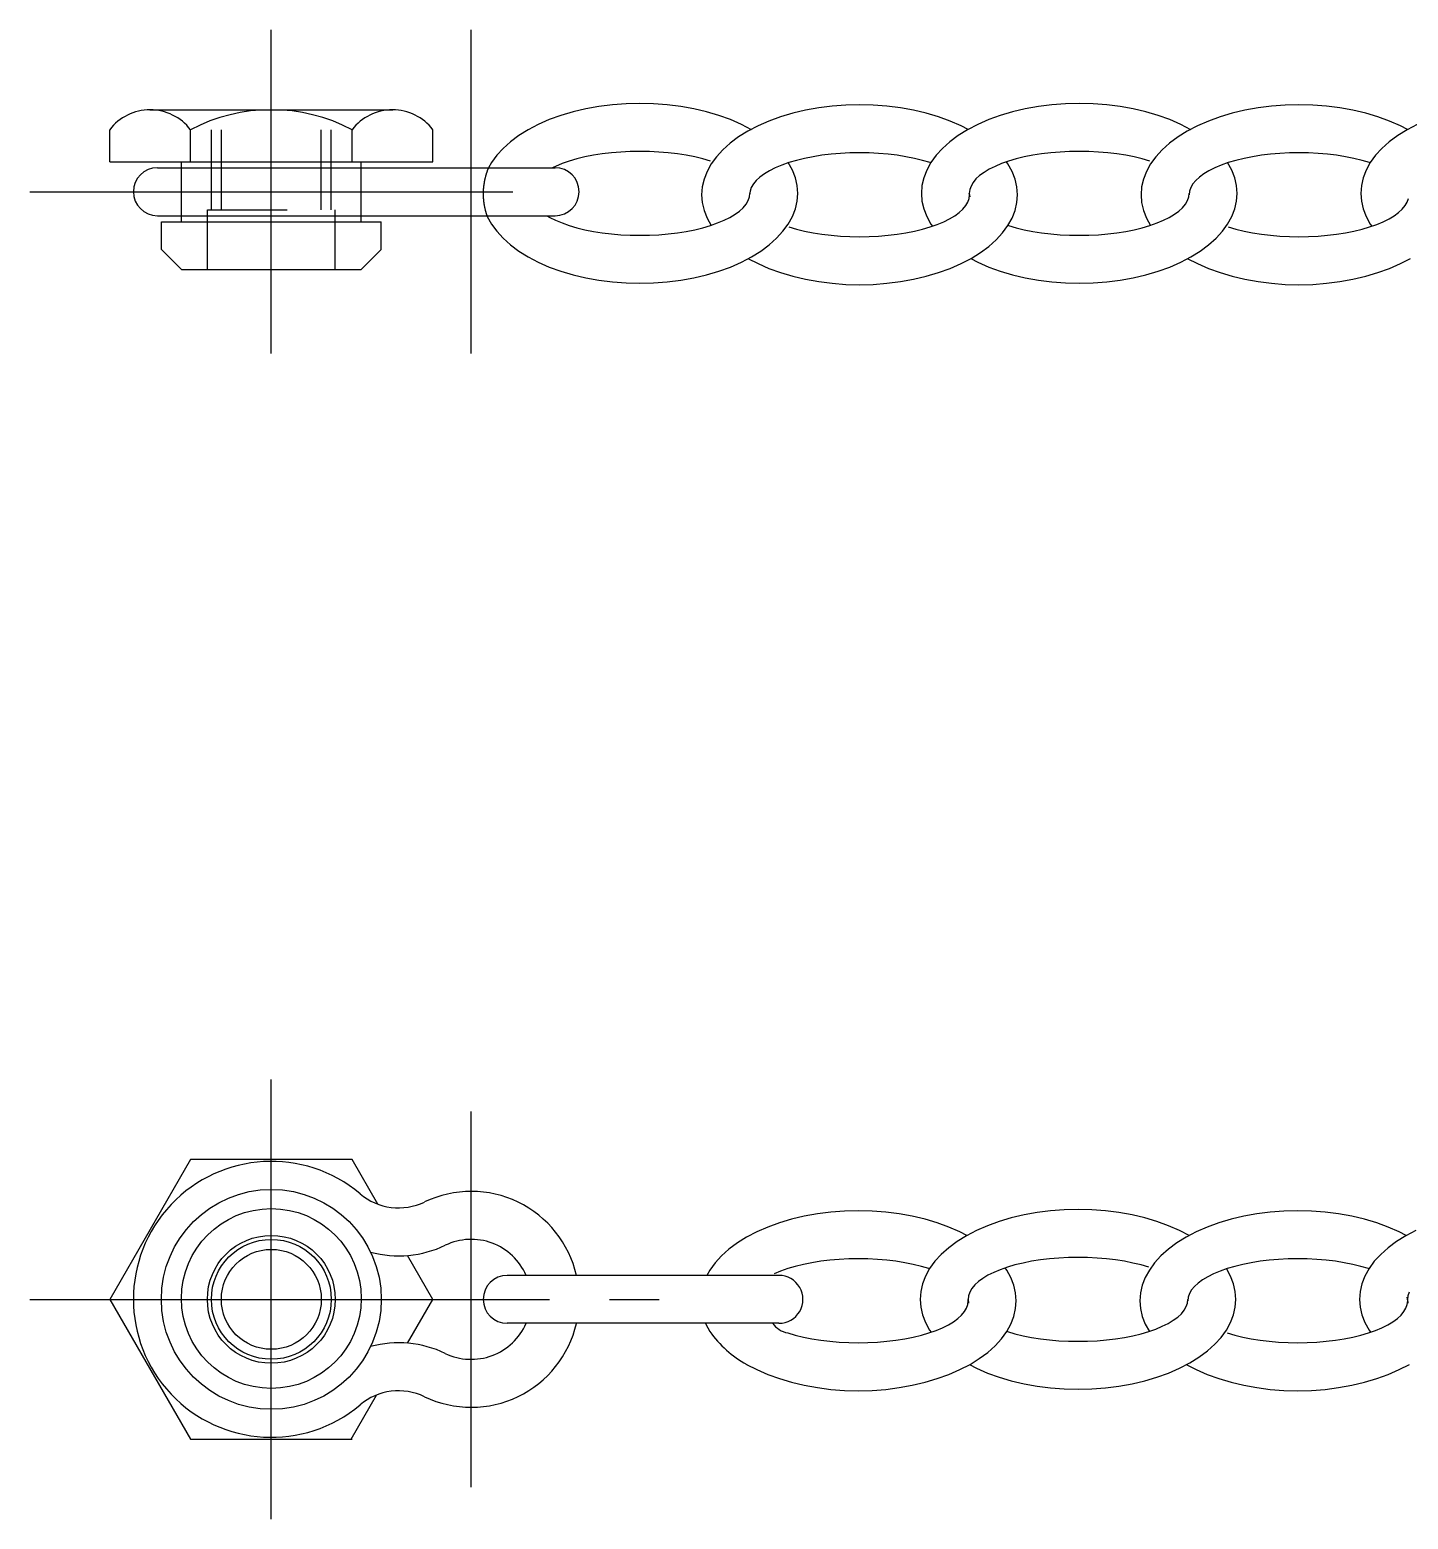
# Model space of a CAD drawing. Extents: x 88 to 321, y 172 to 272.
# Drawn here: x 143.63 to 178.11, y 228.67 to 265.93 of the extents above; entities that cross this region are included whole.
import ezdxf

# ---------------------------------------------------------------- set-up
doc = ezdxf.new("R2010")
doc.units = 0
doc.linetypes.add('CENTER', pattern=[17.5, 13, -1.5, 1.5, -1.5])
doc.linetypes.add('DASHED', pattern=[3.5, 2, -1.5])
doc.layers.get('0').update_dxf_attribs({"linetype": 'CONTINUOUS'})
doc.layers.add('CENTER', color=1, linetype='CENTER')

msp = doc.modelspace()

# ---------------------------------------------------------------- linework, layer by layer
at = {"color": 7, "linetype": 'CONTINUOUS'}
for p, q in [((146.633, 263.928), (152.716, 263.928)), ((146.633, 263.928), (152.716, 263.928)), ((157.224, 263.877), (156.918, 263.786)), ((157.542, 263.952), (157.224, 263.877)), ((157.871, 264.011), (157.542, 263.952)), ((158.207, 264.053), (157.871, 264.011)), ((158.549, 264.079), (158.207, 264.053)), ((158.893, 264.087), (158.549, 264.079)), ((159.237, 264.079), (158.893, 264.087)), ((159.579, 264.053), (159.237, 264.079)), ((159.916, 264.011), (159.579, 264.053)), ((160.244, 263.952), (159.916, 264.011)), ((160.563, 263.877), (160.244, 263.952)), ((160.868, 263.786), (160.563, 263.877)), ((162.72, 263.841), (162.414, 263.75)), ((163.038, 263.916), (162.72, 263.841)), ((163.367, 263.975), (163.038, 263.916)), ((163.703, 264.017), (163.367, 263.975)), ((164.045, 264.043), (163.703, 264.017)), ((164.389, 264.052), (164.045, 264.043)), ((164.733, 264.043), (164.389, 264.052)), ((165.075, 264.017), (164.733, 264.043)), ((165.411, 263.975), (165.075, 264.017)), ((165.74, 263.916), (165.411, 263.975)), ((166.058, 263.841), (165.74, 263.916)), ((166.364, 263.75), (166.058, 263.841)), ((168.216, 263.877), (167.91, 263.786)), ((168.534, 263.952), (168.216, 263.877)), ((168.863, 264.011), (168.534, 263.952)), ((169.199, 264.053), (168.863, 264.011)), ((169.541, 264.079), (169.199, 264.053)), ((169.885, 264.087), (169.541, 264.079)), ((170.229, 264.079), (169.885, 264.087)), ((170.571, 264.053), (170.229, 264.079)), ((170.907, 264.011), (170.571, 264.053)), ((171.236, 263.952), (170.907, 264.011)), ((171.554, 263.877), (171.236, 263.952)), ((171.86, 263.786), (171.554, 263.877)), ((173.712, 263.841), (173.406, 263.75)), ((174.03, 263.916), (173.712, 263.841)), ((174.359, 263.975), (174.03, 263.916)), ((174.695, 264.017), (174.359, 263.975)), ((175.037, 264.043), (174.695, 264.017)), ((175.381, 264.052), (175.037, 264.043)), ((175.725, 264.043), (175.381, 264.052)), ((176.067, 264.017), (175.725, 264.043)), ((176.403, 263.975), (176.067, 264.017)), ((176.732, 263.916), (176.403, 263.975)), ((177.05, 263.841), (176.732, 263.916)), ((177.356, 263.75), (177.05, 263.841)), ((145.633, 262.628), (145.633, 263.428)), ((147.654, 262.628), (147.654, 263.428)), ((151.695, 262.628), (151.695, 263.428)), ((153.716, 262.628), (153.716, 263.428)), ((156.1, 263.428), (155.867, 263.284)), ((156.354, 263.561), (156.1, 263.428)), ((156.628, 263.68), (156.354, 263.561)), ((156.918, 263.786), (156.628, 263.68)), ((161.159, 263.68), (160.868, 263.786)), ((161.432, 263.561), (161.159, 263.68)), ((161.686, 263.428), (161.432, 263.561)), ((161.85, 263.525), (161.596, 263.393)), ((162.123, 263.645), (161.85, 263.525)), ((162.414, 263.75), (162.123, 263.645)), ((166.655, 263.645), (166.364, 263.75)), ((166.928, 263.525), (166.655, 263.645)), ((167.092, 263.428), (166.859, 263.284)), ((167.103, 263.434), (166.928, 263.525)), ((167.346, 263.561), (167.092, 263.428)), ((167.619, 263.68), (167.346, 263.561)), ((167.91, 263.786), (167.619, 263.68)), ((172.151, 263.68), (171.86, 263.786)), ((172.424, 263.561), (172.151, 263.68)), ((172.678, 263.428), (172.424, 263.561)), ((172.842, 263.525), (172.588, 263.393)), ((173.115, 263.645), (172.842, 263.525)), ((173.406, 263.75), (173.115, 263.645)), ((177.647, 263.645), (177.356, 263.75)), ((177.92, 263.525), (177.647, 263.645)), ((178.084, 263.428), (177.851, 263.284)), ((178.095, 263.434), (177.92, 263.525)), ((178.338, 263.561), (178.084, 263.428)), ((155.658, 263.128), (155.472, 262.962)), ((155.867, 263.284), (155.658, 263.128)), ((161.153, 263.092), (160.968, 262.927)), ((161.363, 263.248), (161.153, 263.092)), ((161.596, 263.393), (161.363, 263.248)), ((166.649, 263.128), (166.464, 262.962)), ((166.859, 263.284), (166.649, 263.128)), ((172.145, 263.092), (171.96, 262.927)), ((172.355, 263.248), (172.145, 263.092)), ((172.588, 263.393), (172.355, 263.248)), ((177.641, 263.128), (177.456, 262.962)), ((177.851, 263.284), (177.641, 263.128)), ((155.313, 262.788), (155.181, 262.607)), ((155.472, 262.962), (155.313, 262.788)), ((157.316, 262.698), (157.126, 262.642)), ((157.518, 262.747), (157.316, 262.698)), ((157.731, 262.789), (157.518, 262.747)), ((157.953, 262.824), (157.731, 262.789)), ((158.181, 262.852), (157.953, 262.824)), ((158.416, 262.871), (158.181, 262.852)), ((158.654, 262.883), (158.416, 262.871)), ((158.893, 262.887), (158.654, 262.883)), ((159.133, 262.883), (158.893, 262.887)), ((159.371, 262.871), (159.133, 262.883)), ((159.605, 262.852), (159.371, 262.871)), ((159.834, 262.824), (159.605, 262.852)), ((160.055, 262.789), (159.834, 262.824)), ((160.268, 262.747), (160.055, 262.789)), ((160.471, 262.698), (160.268, 262.747)), ((160.661, 262.642), (160.471, 262.698)), ((160.809, 262.752), (160.677, 262.571)), ((160.968, 262.927), (160.809, 262.752)), ((163.014, 262.711), (162.812, 262.662)), ((163.227, 262.753), (163.014, 262.711)), ((163.449, 262.788), (163.227, 262.753)), ((163.677, 262.816), (163.449, 262.788)), ((163.912, 262.836), (163.677, 262.816)), ((164.149, 262.848), (163.912, 262.836)), ((164.389, 262.852), (164.149, 262.848)), ((164.629, 262.848), (164.389, 262.852)), ((164.867, 262.836), (164.629, 262.848)), ((165.101, 262.816), (164.867, 262.836)), ((165.33, 262.788), (165.101, 262.816)), ((165.551, 262.753), (165.33, 262.788)), ((165.764, 262.711), (165.551, 262.753)), ((165.966, 262.662), (165.764, 262.711)), ((166.305, 262.788), (166.173, 262.607)), ((166.464, 262.962), (166.305, 262.788)), ((168.308, 262.698), (168.117, 262.642)), ((168.51, 262.747), (168.308, 262.698)), ((168.723, 262.789), (168.51, 262.747)), ((168.944, 262.824), (168.723, 262.789)), ((169.173, 262.852), (168.944, 262.824)), ((169.407, 262.871), (169.173, 262.852)), ((169.645, 262.883), (169.407, 262.871)), ((169.885, 262.887), (169.645, 262.883)), ((170.125, 262.883), (169.885, 262.887)), ((170.363, 262.871), (170.125, 262.883)), ((170.597, 262.852), (170.363, 262.871)), ((170.826, 262.824), (170.597, 262.852)), ((171.047, 262.789), (170.826, 262.824)), ((171.26, 262.747), (171.047, 262.789)), ((171.462, 262.698), (171.26, 262.747)), ((171.653, 262.642), (171.462, 262.698)), ((171.801, 262.752), (171.669, 262.571)), ((171.96, 262.927), (171.801, 262.752)), ((174.006, 262.711), (173.804, 262.662)), ((174.219, 262.753), (174.006, 262.711)), ((174.44, 262.788), (174.219, 262.753)), ((174.669, 262.816), (174.44, 262.788)), ((174.903, 262.836), (174.669, 262.816)), ((175.141, 262.848), (174.903, 262.836)), ((175.381, 262.852), (175.141, 262.848)), ((175.621, 262.848), (175.381, 262.852)), ((175.858, 262.836), (175.621, 262.848)), ((176.093, 262.816), (175.858, 262.836)), ((176.321, 262.788), (176.093, 262.816)), ((176.543, 262.753), (176.321, 262.788)), ((176.756, 262.711), (176.543, 262.753)), ((176.958, 262.662), (176.756, 262.711)), ((177.297, 262.788), (177.165, 262.607)), ((177.456, 262.962), (177.297, 262.788)), ((145.633, 262.628), (153.716, 262.628)), ((146.825, 262.478), (156.775, 262.478)), ((155.181, 262.607), (155.107, 262.478)), ((156.949, 262.58), (156.705, 262.478)), ((157.126, 262.642), (156.949, 262.58)), ((160.574, 262.384), (160.499, 262.192)), ((160.677, 262.571), (160.574, 262.384)), ((162.008, 262.327), (161.897, 262.245)), ((162.136, 262.404), (162.008, 262.327)), ((162.282, 262.476), (162.136, 262.404)), ((162.445, 262.544), (162.282, 262.476)), ((162.621, 262.606), (162.445, 262.544)), ((162.709, 262.42), (162.605, 262.607)), ((162.812, 262.662), (162.621, 262.606)), ((162.783, 262.228), (162.709, 262.42)), ((166.157, 262.606), (165.966, 262.662)), ((166.07, 262.42), (165.995, 262.228)), ((166.173, 262.607), (166.07, 262.42)), ((167.503, 262.362), (167.393, 262.281)), ((167.632, 262.44), (167.503, 262.362)), ((167.778, 262.512), (167.632, 262.44)), ((167.94, 262.58), (167.778, 262.512)), ((168.117, 262.642), (167.94, 262.58)), ((168.101, 262.571), (168.063, 262.623)), ((168.205, 262.384), (168.101, 262.571)), ((168.279, 262.192), (168.205, 262.384)), ((171.566, 262.384), (171.491, 262.192)), ((171.669, 262.571), (171.566, 262.384)), ((172.999, 262.327), (172.889, 262.245)), ((173.128, 262.404), (172.999, 262.327)), ((173.274, 262.476), (173.128, 262.404)), ((173.436, 262.544), (173.274, 262.476)), ((173.613, 262.606), (173.436, 262.544)), ((173.7, 262.42), (173.597, 262.607)), ((173.804, 262.662), (173.613, 262.606)), ((173.775, 262.228), (173.7, 262.42)), ((177.149, 262.606), (176.958, 262.662)), ((177.061, 262.42), (176.987, 262.228)), ((177.165, 262.607), (177.061, 262.42)), ((177.162, 262.601), (177.149, 262.606)), ((160.454, 261.998), (160.439, 261.802)), ((160.499, 262.192), (160.454, 261.998)), ((161.681, 261.984), (161.65, 261.893)), ((161.733, 262.073), (161.681, 261.984)), ((161.805, 262.161), (161.733, 262.073)), ((161.897, 262.245), (161.805, 262.161)), ((162.828, 262.034), (162.783, 262.228)), ((162.843, 261.837), (162.828, 262.034)), ((165.95, 262.034), (165.935, 261.837)), ((165.995, 262.228), (165.95, 262.034)), ((167.145, 261.929), (167.135, 261.837)), ((167.177, 262.02), (167.145, 261.929)), ((167.229, 262.109), (167.177, 262.02)), ((167.301, 262.197), (167.229, 262.109)), ((167.393, 262.281), (167.301, 262.197)), ((168.324, 261.998), (168.279, 262.192)), ((168.339, 261.802), (168.324, 261.998)), ((171.446, 261.998), (171.431, 261.802)), ((171.491, 262.192), (171.446, 261.998)), ((172.673, 261.984), (172.641, 261.893)), ((172.725, 262.073), (172.673, 261.984)), ((172.797, 262.161), (172.725, 262.073)), ((172.889, 262.245), (172.797, 262.161)), ((173.82, 262.034), (173.775, 262.228)), ((173.835, 261.837), (173.82, 262.034)), ((176.942, 262.034), (176.927, 261.837)), ((176.987, 262.228), (176.942, 262.034)), ((160.439, 261.802), (160.454, 261.605)), ((160.454, 261.605), (160.499, 261.411)), ((161.477, 261.478), (161.55, 261.566)), ((161.55, 261.566), (161.601, 261.655)), ((161.601, 261.655), (161.633, 261.746)), ((161.633, 261.746), (161.643, 261.837)), ((161.65, 261.893), (161.639, 261.802)), ((162.783, 261.447), (162.828, 261.641)), ((162.828, 261.641), (162.843, 261.837)), ((165.935, 261.837), (165.95, 261.641)), ((165.95, 261.641), (165.995, 261.447)), ((167.045, 261.53), (167.097, 261.619)), ((167.097, 261.619), (167.129, 261.71)), ((167.129, 261.71), (167.139, 261.802)), ((167.135, 261.837), (167.145, 261.746)), ((167.139, 261.802), (167.135, 261.837)), ((168.279, 261.411), (168.324, 261.605)), ((168.324, 261.605), (168.339, 261.802)), ((171.431, 261.802), (171.446, 261.605)), ((171.446, 261.605), (171.491, 261.411)), ((172.469, 261.478), (172.541, 261.566)), ((172.541, 261.566), (172.593, 261.655)), ((172.593, 261.655), (172.625, 261.746)), ((172.625, 261.746), (172.635, 261.837)), ((172.641, 261.893), (172.631, 261.802)), ((173.775, 261.447), (173.82, 261.641)), ((173.82, 261.641), (173.835, 261.837)), ((176.927, 261.837), (176.942, 261.641)), ((176.942, 261.641), (176.987, 261.447)), ((178.037, 261.53), (178.089, 261.619)), ((178.089, 261.619), (178.12, 261.71)), ((146.825, 261.278), (156.775, 261.278)), ((155.067, 261.278), (155.078, 261.255)), ((155.078, 261.255), (155.181, 261.068)), ((156.569, 261.278), (156.641, 261.235)), ((156.641, 261.235), (156.787, 261.162)), ((160.499, 261.411), (160.574, 261.219)), ((160.574, 261.219), (160.677, 261.032)), ((161, 261.162), (161.146, 261.235)), ((161.146, 261.235), (161.275, 261.312)), ((161.275, 261.312), (161.386, 261.394)), ((161.386, 261.394), (161.477, 261.478)), ((162.605, 261.068), (162.709, 261.255)), ((162.709, 261.255), (162.783, 261.447)), ((165.995, 261.447), (166.07, 261.255)), ((166.07, 261.255), (166.173, 261.068)), ((166.496, 261.127), (166.642, 261.199)), ((166.642, 261.199), (166.771, 261.277)), ((166.771, 261.277), (166.881, 261.358)), ((166.881, 261.358), (166.973, 261.442)), ((166.973, 261.442), (167.045, 261.53)), ((168.101, 261.032), (168.205, 261.219)), ((168.205, 261.219), (168.279, 261.411)), ((171.491, 261.411), (171.566, 261.219)), ((171.566, 261.219), (171.669, 261.032)), ((171.992, 261.162), (172.138, 261.235)), ((172.138, 261.235), (172.267, 261.312)), ((172.267, 261.312), (172.377, 261.394)), ((172.377, 261.394), (172.469, 261.478)), ((173.597, 261.068), (173.7, 261.255)), ((173.7, 261.255), (173.775, 261.447)), ((176.987, 261.447), (177.061, 261.255)), ((177.061, 261.255), (177.165, 261.068)), ((177.488, 261.127), (177.634, 261.199)), ((177.634, 261.199), (177.762, 261.277)), ((177.762, 261.277), (177.873, 261.358)), ((177.873, 261.358), (177.965, 261.442)), ((177.965, 261.442), (178.037, 261.53)), ((146.925, 261.128), (152.425, 261.128)), ((146.925, 260.428), (146.925, 261.128)), ((152.425, 260.428), (152.425, 261.128)), ((155.181, 261.068), (155.313, 260.887)), ((155.313, 260.887), (155.472, 260.712)), ((156.787, 261.162), (156.949, 261.095)), ((156.949, 261.095), (157.126, 261.033)), ((157.126, 261.033), (157.316, 260.977)), ((157.316, 260.977), (157.518, 260.928)), ((157.518, 260.928), (157.731, 260.886)), ((157.731, 260.886), (157.953, 260.851)), ((157.953, 260.851), (158.181, 260.823)), ((158.181, 260.823), (158.416, 260.803)), ((159.371, 260.803), (159.605, 260.823)), ((159.605, 260.823), (159.834, 260.851)), ((159.834, 260.851), (160.055, 260.886)), ((160.055, 260.886), (160.268, 260.928)), ((160.268, 260.928), (160.471, 260.977)), ((160.471, 260.977), (160.661, 261.033)), ((160.661, 261.033), (160.838, 261.095)), ((160.838, 261.095), (161, 261.162)), ((162.314, 260.712), (162.473, 260.887)), ((162.473, 260.887), (162.605, 261.068)), ((162.621, 260.997), (162.812, 260.941)), ((162.812, 260.941), (163.014, 260.892)), ((163.014, 260.892), (163.227, 260.85)), ((163.227, 260.85), (163.449, 260.815)), ((163.449, 260.815), (163.677, 260.787)), ((165.101, 260.787), (165.33, 260.815)), ((165.33, 260.815), (165.551, 260.85)), ((165.551, 260.85), (165.764, 260.892)), ((165.764, 260.892), (165.966, 260.941)), ((165.966, 260.941), (166.157, 260.997)), ((166.157, 260.997), (166.334, 261.059)), ((166.173, 261.068), (166.211, 261.016)), ((166.334, 261.059), (166.496, 261.127)), ((167.81, 260.677), (167.969, 260.851)), ((167.969, 260.851), (168.101, 261.032)), ((168.117, 261.033), (168.308, 260.977)), ((168.308, 260.977), (168.51, 260.928)), ((168.51, 260.928), (168.723, 260.886)), ((168.723, 260.886), (168.944, 260.851)), ((168.944, 260.851), (169.173, 260.823)), ((169.173, 260.823), (169.407, 260.803)), ((170.363, 260.803), (170.597, 260.823)), ((170.597, 260.823), (170.826, 260.851)), ((170.826, 260.851), (171.047, 260.886)), ((171.047, 260.886), (171.26, 260.928)), ((171.26, 260.928), (171.462, 260.977)), ((171.462, 260.977), (171.653, 261.033)), ((171.653, 261.033), (171.83, 261.095)), ((171.83, 261.095), (171.992, 261.162)), ((173.306, 260.712), (173.465, 260.887)), ((173.465, 260.887), (173.597, 261.068)), ((173.613, 260.997), (173.804, 260.941)), ((173.804, 260.941), (174.006, 260.892)), ((174.006, 260.892), (174.219, 260.85)), ((174.219, 260.85), (174.44, 260.815)), ((174.44, 260.815), (174.669, 260.787)), ((176.093, 260.787), (176.321, 260.815)), ((176.321, 260.815), (176.543, 260.85)), ((176.543, 260.85), (176.756, 260.892)), ((176.756, 260.892), (176.958, 260.941)), ((176.958, 260.941), (177.149, 260.997)), ((177.149, 260.997), (177.325, 261.059)), ((177.165, 261.068), (177.203, 261.016)), ((177.325, 261.059), (177.488, 261.127)), ((155.472, 260.712), (155.658, 260.547)), ((155.658, 260.547), (155.867, 260.391)), ((158.416, 260.803), (158.654, 260.791)), ((158.654, 260.791), (158.893, 260.787)), ((158.893, 260.787), (159.133, 260.791)), ((159.133, 260.791), (159.371, 260.803)), ((161.919, 260.391), (162.129, 260.547)), ((162.129, 260.547), (162.314, 260.712)), ((163.677, 260.787), (163.912, 260.768)), ((163.912, 260.768), (164.149, 260.756)), ((164.149, 260.756), (164.389, 260.752)), ((164.389, 260.752), (164.629, 260.756)), ((164.629, 260.756), (164.867, 260.768)), ((164.867, 260.768), (165.101, 260.787)), ((167.415, 260.355), (167.625, 260.511)), ((167.625, 260.511), (167.81, 260.677)), ((169.407, 260.803), (169.645, 260.791)), ((169.645, 260.791), (169.885, 260.787)), ((169.885, 260.787), (170.125, 260.791)), ((170.125, 260.791), (170.363, 260.803)), ((172.911, 260.391), (173.121, 260.547)), ((173.121, 260.547), (173.306, 260.712)), ((174.669, 260.787), (174.903, 260.768)), ((174.903, 260.768), (175.141, 260.756)), ((175.141, 260.756), (175.381, 260.752)), ((175.381, 260.752), (175.621, 260.756)), ((175.621, 260.756), (175.858, 260.768)), ((175.858, 260.768), (176.093, 260.787)), ((146.925, 260.428), (147.425, 259.928)), ((151.925, 259.928), (152.425, 260.428)), ((155.867, 260.391), (156.1, 260.246)), ((156.1, 260.246), (156.354, 260.114)), ((156.354, 260.114), (156.628, 259.994)), ((161.159, 259.994), (161.432, 260.114)), ((161.432, 260.114), (161.686, 260.246)), ((161.596, 260.211), (161.85, 260.078)), ((161.686, 260.246), (161.919, 260.391)), ((161.85, 260.078), (162.123, 259.958)), ((166.655, 259.958), (166.928, 260.078)), ((166.928, 260.078), (167.182, 260.211)), ((167.172, 260.204), (167.346, 260.114)), ((167.182, 260.211), (167.415, 260.355)), ((167.346, 260.114), (167.619, 259.994)), ((172.151, 259.994), (172.424, 260.114)), ((172.424, 260.114), (172.678, 260.246)), ((172.588, 260.211), (172.842, 260.078)), ((172.678, 260.246), (172.911, 260.391)), ((172.842, 260.078), (173.115, 259.958)), ((177.647, 259.958), (177.92, 260.078)), ((177.92, 260.078), (178.174, 260.211)), ((147.425, 259.928), (151.925, 259.928)), ((156.628, 259.994), (156.918, 259.889)), ((156.918, 259.889), (157.224, 259.798)), ((157.224, 259.798), (157.542, 259.723)), ((157.542, 259.723), (157.871, 259.664)), ((159.916, 259.664), (160.244, 259.723)), ((160.244, 259.723), (160.563, 259.798)), ((160.563, 259.798), (160.868, 259.889)), ((160.868, 259.889), (161.159, 259.994)), ((162.123, 259.958), (162.414, 259.853)), ((162.414, 259.853), (162.72, 259.762)), ((162.72, 259.762), (163.038, 259.687)), ((165.74, 259.687), (166.058, 259.762)), ((166.058, 259.762), (166.364, 259.853)), ((166.364, 259.853), (166.655, 259.958)), ((167.619, 259.994), (167.91, 259.889)), ((167.91, 259.889), (168.216, 259.798)), ((168.216, 259.798), (168.534, 259.723)), ((168.534, 259.723), (168.863, 259.664)), ((170.907, 259.664), (171.236, 259.723)), ((171.236, 259.723), (171.554, 259.798)), ((171.554, 259.798), (171.86, 259.889)), ((171.86, 259.889), (172.151, 259.994)), ((173.115, 259.958), (173.406, 259.853)), ((173.406, 259.853), (173.712, 259.762)), ((173.712, 259.762), (174.03, 259.687)), ((176.732, 259.687), (177.05, 259.762)), ((177.05, 259.762), (177.356, 259.853)), ((177.356, 259.853), (177.647, 259.958)), ((157.871, 259.664), (158.207, 259.622)), ((158.207, 259.622), (158.549, 259.596)), ((158.549, 259.596), (158.893, 259.587)), ((158.893, 259.587), (159.237, 259.596)), ((159.237, 259.596), (159.579, 259.622)), ((159.579, 259.622), (159.916, 259.664)), ((163.038, 259.687), (163.367, 259.628)), ((163.367, 259.628), (163.703, 259.586)), ((163.703, 259.586), (164.045, 259.56)), ((164.045, 259.56), (164.389, 259.552)), ((164.389, 259.552), (164.733, 259.56)), ((164.733, 259.56), (165.075, 259.586)), ((165.075, 259.586), (165.411, 259.628)), ((165.411, 259.628), (165.74, 259.687)), ((168.863, 259.664), (169.199, 259.622)), ((169.199, 259.622), (169.541, 259.596)), ((169.541, 259.596), (169.885, 259.587)), ((169.885, 259.587), (170.229, 259.596)), ((170.229, 259.596), (170.571, 259.622)), ((170.571, 259.622), (170.907, 259.664)), ((174.03, 259.687), (174.359, 259.628)), ((174.359, 259.628), (174.695, 259.586)), ((174.695, 259.586), (175.037, 259.56)), ((175.037, 259.56), (175.381, 259.552)), ((175.381, 259.552), (175.725, 259.56)), ((175.725, 259.56), (176.067, 259.586)), ((176.067, 259.586), (176.403, 259.628)), ((176.403, 259.628), (176.732, 259.687)), ((147.654, 237.67), (145.633, 234.17)), ((151.695, 237.67), (147.654, 237.67)), ((152.341, 236.551), (151.695, 237.67)), ((163.007, 236.248), (162.689, 236.173)), ((163.336, 236.308), (163.007, 236.248)), ((163.673, 236.35), (163.336, 236.308)), ((164.014, 236.376), (163.673, 236.35)), ((164.358, 236.384), (164.014, 236.376)), ((164.703, 236.376), (164.358, 236.384)), ((165.044, 236.35), (164.703, 236.376)), ((165.381, 236.308), (165.044, 236.35)), ((165.709, 236.248), (165.381, 236.308)), ((166.028, 236.173), (165.709, 236.248)), ((168.503, 236.284), (168.185, 236.209)), ((168.832, 236.343), (168.503, 236.284)), ((169.168, 236.386), (168.832, 236.343)), ((169.51, 236.411), (169.168, 236.386)), ((169.854, 236.42), (169.51, 236.411)), ((170.199, 236.411), (169.854, 236.42)), ((170.54, 236.386), (170.199, 236.411)), ((170.877, 236.343), (170.54, 236.386)), ((171.205, 236.284), (170.877, 236.343)), ((171.524, 236.209), (171.205, 236.284)), ((173.999, 236.248), (173.681, 236.173)), ((174.328, 236.308), (173.999, 236.248)), ((174.664, 236.35), (174.328, 236.308)), ((175.006, 236.376), (174.664, 236.35)), ((175.35, 236.384), (175.006, 236.376)), ((175.695, 236.376), (175.35, 236.384)), ((176.036, 236.35), (175.695, 236.376)), ((176.373, 236.308), (176.036, 236.35)), ((176.701, 236.248), (176.373, 236.308)), ((177.02, 236.173), (176.701, 236.248)), ((161.819, 235.858), (161.565, 235.725)), ((162.093, 235.977), (161.819, 235.858)), ((162.383, 236.083), (162.093, 235.977)), ((162.689, 236.173), (162.383, 236.083)), ((166.333, 236.083), (166.028, 236.173)), ((166.624, 235.977), (166.333, 236.083)), ((166.897, 235.858), (166.624, 235.977)), ((167.072, 235.767), (166.897, 235.858)), ((167.315, 235.894), (167.061, 235.761)), ((167.589, 236.013), (167.315, 235.894)), ((167.879, 236.119), (167.589, 236.013)), ((168.185, 236.209), (167.879, 236.119)), ((171.829, 236.119), (171.524, 236.209)), ((172.12, 236.013), (171.829, 236.119)), ((172.393, 235.894), (172.12, 236.013)), ((172.647, 235.761), (172.393, 235.894)), ((172.811, 235.858), (172.557, 235.725)), ((173.085, 235.977), (172.811, 235.858)), ((173.375, 236.083), (173.085, 235.977)), ((173.681, 236.173), (173.375, 236.083)), ((177.325, 236.083), (177.02, 236.173)), ((177.616, 235.977), (177.325, 236.083)), ((177.889, 235.858), (177.616, 235.977)), ((178.064, 235.767), (177.889, 235.858)), ((178.307, 235.894), (178.053, 235.761)), ((161.333, 235.58), (161.123, 235.425)), ((161.565, 235.725), (161.333, 235.58)), ((166.828, 235.616), (166.619, 235.461)), ((167.061, 235.761), (166.828, 235.616)), ((172.324, 235.58), (172.115, 235.425)), ((172.557, 235.725), (172.324, 235.58)), ((177.82, 235.616), (177.611, 235.461)), ((178.053, 235.761), (177.82, 235.616)), ((153.716, 234.17), (153.082, 235.267)), ((160.938, 235.259), (160.779, 235.085)), ((161.123, 235.425), (160.938, 235.259)), ((163.418, 235.121), (163.196, 235.086)), ((163.647, 235.148), (163.418, 235.121)), ((163.881, 235.168), (163.647, 235.148)), ((164.119, 235.18), (163.881, 235.168)), ((164.358, 235.184), (164.119, 235.18)), ((164.598, 235.18), (164.358, 235.184)), ((164.836, 235.168), (164.598, 235.18)), ((165.07, 235.148), (164.836, 235.168)), ((165.299, 235.121), (165.07, 235.148)), ((165.521, 235.086), (165.299, 235.121)), ((166.274, 235.121), (166.143, 234.94)), ((166.434, 235.295), (166.274, 235.121)), ((166.619, 235.461), (166.434, 235.295)), ((168.692, 235.122), (168.479, 235.079)), ((168.914, 235.157), (168.692, 235.122)), ((169.143, 235.184), (168.914, 235.157)), ((169.377, 235.204), (169.143, 235.184)), ((169.615, 235.216), (169.377, 235.204)), ((169.854, 235.22), (169.615, 235.216)), ((170.094, 235.216), (169.854, 235.22)), ((170.332, 235.204), (170.094, 235.216)), ((170.566, 235.184), (170.332, 235.204)), ((170.795, 235.157), (170.566, 235.184)), ((171.017, 235.122), (170.795, 235.157)), ((171.229, 235.079), (171.017, 235.122)), ((171.929, 235.259), (171.77, 235.085)), ((172.115, 235.425), (171.929, 235.259)), ((174.41, 235.121), (174.188, 235.086)), ((174.639, 235.148), (174.41, 235.121)), ((174.873, 235.168), (174.639, 235.148)), ((175.111, 235.18), (174.873, 235.168)), ((175.35, 235.184), (175.111, 235.18)), ((175.59, 235.18), (175.35, 235.184)), ((175.828, 235.168), (175.59, 235.18)), ((176.062, 235.148), (175.828, 235.168)), ((176.291, 235.121), (176.062, 235.148)), ((176.512, 235.086), (176.291, 235.121)), ((177.266, 235.121), (177.134, 234.94)), ((177.425, 235.295), (177.266, 235.121)), ((177.611, 235.461), (177.425, 235.295)), ((162.374, 234.77), (155.575, 234.77)), ((160.647, 234.904), (160.573, 234.77)), ((160.779, 235.085), (160.647, 234.904)), ((162.414, 234.877), (162.252, 234.809)), ((162.591, 234.939), (162.414, 234.877)), ((162.781, 234.994), (162.591, 234.939)), ((162.983, 235.044), (162.781, 234.994)), ((163.196, 235.086), (162.983, 235.044)), ((165.733, 235.044), (165.521, 235.086)), ((165.936, 234.994), (165.733, 235.044)), ((166.126, 234.939), (165.936, 234.994)), ((166.039, 234.752), (165.964, 234.561)), ((166.143, 234.94), (166.039, 234.752)), ((167.602, 234.772), (167.473, 234.695)), ((167.748, 234.845), (167.602, 234.772)), ((167.91, 234.912), (167.748, 234.845)), ((168.087, 234.974), (167.91, 234.912)), ((168.07, 234.904), (168.033, 234.955)), ((168.174, 234.717), (168.07, 234.904)), ((168.277, 235.03), (168.087, 234.974)), ((168.479, 235.079), (168.277, 235.03)), ((171.432, 235.03), (171.229, 235.079)), ((171.622, 234.974), (171.432, 235.03)), ((171.638, 234.904), (171.535, 234.717)), ((171.77, 235.085), (171.638, 234.904)), ((173.098, 234.736), (172.969, 234.659)), ((173.244, 234.809), (173.098, 234.736)), ((173.406, 234.877), (173.244, 234.809)), ((173.583, 234.939), (173.406, 234.877)), ((173.67, 234.752), (173.566, 234.94)), ((173.773, 234.994), (173.583, 234.939)), ((173.744, 234.561), (173.67, 234.752)), ((173.975, 235.044), (173.773, 234.994)), ((174.188, 235.086), (173.975, 235.044)), ((176.725, 235.044), (176.512, 235.086)), ((176.928, 234.994), (176.725, 235.044)), ((177.118, 234.939), (176.928, 234.994)), ((177.031, 234.752), (176.956, 234.561)), ((177.134, 234.94), (177.031, 234.752)), ((177.131, 234.934), (177.118, 234.939)), ((165.919, 234.366), (165.904, 234.17)), ((165.964, 234.561), (165.919, 234.366)), ((167.198, 234.442), (167.146, 234.352)), ((167.27, 234.529), (167.198, 234.442)), ((167.362, 234.614), (167.27, 234.529)), ((167.473, 234.695), (167.362, 234.614)), ((168.248, 234.525), (168.174, 234.717)), ((168.293, 234.33), (168.248, 234.525)), ((171.46, 234.525), (171.415, 234.33)), ((171.535, 234.717), (171.46, 234.525)), ((172.694, 234.406), (172.642, 234.317)), ((172.766, 234.493), (172.694, 234.406)), ((172.858, 234.578), (172.766, 234.493)), ((172.969, 234.659), (172.858, 234.578)), ((173.789, 234.366), (173.744, 234.561)), ((173.804, 234.17), (173.789, 234.366)), ((176.911, 234.366), (176.896, 234.17)), ((176.956, 234.561), (176.911, 234.366)), ((145.633, 234.17), (147.654, 230.67)), ((153.082, 233.073), (153.716, 234.17)), ((165.904, 234.17), (165.919, 233.974)), ((167.067, 233.952), (167.098, 234.043)), ((167.098, 234.043), (167.108, 234.134)), ((167.115, 234.262), (167.104, 234.17)), ((167.104, 234.17), (167.115, 234.078)), ((167.108, 234.134), (167.104, 234.17)), ((167.146, 234.352), (167.115, 234.262)), ((168.308, 234.134), (168.293, 234.33)), ((168.293, 233.938), (168.308, 234.134)), ((171.415, 234.33), (171.4, 234.134)), ((171.4, 234.134), (171.415, 233.938)), ((172.511, 233.898), (172.563, 233.988)), ((172.563, 233.988), (172.594, 234.078)), ((172.594, 234.078), (172.604, 234.17)), ((172.611, 234.226), (172.6, 234.134)), ((172.642, 234.317), (172.611, 234.226)), ((173.789, 233.974), (173.804, 234.17)), ((176.896, 234.17), (176.911, 233.974)), ((178.058, 233.952), (178.09, 234.043)), ((178.1, 234.134), (178.09, 234.226)), ((178.09, 234.043), (178.1, 234.134)), ((178.107, 234.262), (178.096, 234.17)), ((178.096, 234.17), (178.107, 234.078)), ((178.138, 234.352), (178.107, 234.262)), ((165.919, 233.974), (165.964, 233.779)), ((165.964, 233.779), (166.039, 233.588)), ((166.611, 233.532), (166.74, 233.609)), ((166.74, 233.609), (166.851, 233.69)), ((166.851, 233.69), (166.943, 233.775)), ((166.943, 233.775), (167.015, 233.862)), ((167.015, 233.862), (167.067, 233.952)), ((168.174, 233.552), (168.248, 233.743)), ((168.248, 233.743), (168.293, 233.938)), ((171.415, 233.938), (171.46, 233.743)), ((171.46, 233.743), (171.535, 233.552)), ((172.107, 233.568), (172.236, 233.645)), ((172.236, 233.645), (172.347, 233.726)), ((172.347, 233.726), (172.439, 233.811)), ((172.439, 233.811), (172.511, 233.898)), ((173.67, 233.588), (173.744, 233.779)), ((173.744, 233.779), (173.789, 233.974)), ((176.911, 233.974), (176.956, 233.779)), ((176.956, 233.779), (177.031, 233.588)), ((177.603, 233.532), (177.732, 233.609)), ((177.732, 233.609), (177.843, 233.69)), ((177.843, 233.69), (177.934, 233.775)), ((177.934, 233.775), (178.007, 233.862)), ((178.007, 233.862), (178.058, 233.952)), ((162.374, 233.57), (155.575, 233.57)), ((160.536, 233.57), (160.543, 233.552)), ((160.543, 233.552), (160.647, 233.365)), ((162.591, 233.33), (162.781, 233.274)), ((162.781, 233.274), (162.983, 233.225)), ((165.733, 233.225), (165.936, 233.274)), ((165.936, 233.274), (166.126, 233.33)), ((166.039, 233.588), (166.143, 233.4)), ((166.126, 233.33), (166.303, 233.392)), ((166.143, 233.4), (166.18, 233.349)), ((166.303, 233.392), (166.465, 233.459)), ((166.465, 233.459), (166.611, 233.532)), ((167.938, 233.183), (168.07, 233.365)), ((168.07, 233.365), (168.174, 233.552)), ((168.087, 233.366), (168.277, 233.31)), ((168.277, 233.31), (168.479, 233.261)), ((168.479, 233.261), (168.692, 233.218)), ((171.017, 233.218), (171.229, 233.261)), ((171.229, 233.261), (171.432, 233.31)), ((171.432, 233.31), (171.622, 233.366)), ((171.535, 233.552), (171.638, 233.365)), ((171.622, 233.366), (171.799, 233.428)), ((171.799, 233.428), (171.961, 233.495)), ((171.961, 233.495), (172.107, 233.568)), ((173.434, 233.219), (173.566, 233.4)), ((173.566, 233.4), (173.67, 233.588)), ((173.583, 233.33), (173.773, 233.274)), ((173.773, 233.274), (173.975, 233.225)), ((176.725, 233.225), (176.928, 233.274)), ((176.928, 233.274), (177.118, 233.33)), ((177.031, 233.588), (177.134, 233.4)), ((177.118, 233.33), (177.295, 233.392)), ((177.134, 233.4), (177.172, 233.349)), ((177.295, 233.392), (177.457, 233.459)), ((177.457, 233.459), (177.603, 233.532)), ((162.983, 233.225), (163.196, 233.183)), ((163.196, 233.183), (163.418, 233.147)), ((163.418, 233.147), (163.647, 233.12)), ((163.647, 233.12), (163.881, 233.1)), ((163.881, 233.1), (164.119, 233.088)), ((164.119, 233.088), (164.358, 233.084)), ((164.358, 233.084), (164.598, 233.088)), ((164.598, 233.088), (164.836, 233.1)), ((164.836, 233.1), (165.07, 233.12)), ((165.07, 233.12), (165.299, 233.147)), ((165.299, 233.147), (165.521, 233.183)), ((165.521, 233.183), (165.733, 233.225)), ((167.594, 232.844), (167.779, 233.009)), ((167.779, 233.009), (167.938, 233.183)), ((168.692, 233.218), (168.914, 233.183)), ((168.914, 233.183), (169.143, 233.156)), ((169.143, 233.156), (169.377, 233.136)), ((169.377, 233.136), (169.615, 233.124)), ((169.615, 233.124), (169.854, 233.12)), ((169.854, 233.12), (170.094, 233.124)), ((170.094, 233.124), (170.332, 233.136)), ((170.332, 233.136), (170.566, 233.156)), ((170.566, 233.156), (170.795, 233.183)), ((170.795, 233.183), (171.017, 233.218)), ((172.88, 232.724), (173.09, 232.879)), ((173.09, 232.879), (173.275, 233.045)), ((173.275, 233.045), (173.434, 233.219)), ((173.975, 233.225), (174.188, 233.183)), ((174.188, 233.183), (174.41, 233.147)), ((174.41, 233.147), (174.639, 233.12)), ((174.639, 233.12), (174.873, 233.1)), ((174.873, 233.1), (175.111, 233.088)), ((175.111, 233.088), (175.35, 233.084)), ((175.35, 233.084), (175.59, 233.088)), ((175.59, 233.088), (175.828, 233.1)), ((175.828, 233.1), (176.062, 233.12)), ((176.062, 233.12), (176.291, 233.147)), ((176.291, 233.147), (176.512, 233.183)), ((176.512, 233.183), (176.725, 233.225)), ((161.565, 232.543), (161.819, 232.411)), ((166.897, 232.411), (167.152, 232.543)), ((167.142, 232.537), (167.315, 232.446)), ((167.152, 232.543), (167.384, 232.688)), ((167.384, 232.688), (167.594, 232.844)), ((172.393, 232.446), (172.647, 232.579)), ((172.557, 232.543), (172.811, 232.411)), ((172.647, 232.579), (172.88, 232.724)), ((177.889, 232.411), (178.143, 232.543)), ((161.819, 232.411), (162.093, 232.291)), ((162.093, 232.291), (162.383, 232.186)), ((162.383, 232.186), (162.689, 232.095)), ((166.028, 232.095), (166.333, 232.186)), ((166.333, 232.186), (166.624, 232.291)), ((166.624, 232.291), (166.897, 232.411)), ((167.315, 232.446), (167.589, 232.327)), ((167.589, 232.327), (167.879, 232.221)), ((167.879, 232.221), (168.185, 232.131)), ((168.185, 232.131), (168.503, 232.056)), ((171.205, 232.056), (171.524, 232.131)), ((171.524, 232.131), (171.829, 232.221)), ((171.829, 232.221), (172.12, 232.327)), ((172.12, 232.327), (172.393, 232.446)), ((172.811, 232.411), (173.085, 232.291)), ((173.085, 232.291), (173.375, 232.186)), ((173.375, 232.186), (173.681, 232.095)), ((177.02, 232.095), (177.325, 232.186)), ((177.325, 232.186), (177.616, 232.291)), ((177.616, 232.291), (177.889, 232.411)), ((151.67, 230.672), (152.307, 231.776)), ((162.689, 232.095), (163.007, 232.02)), ((163.007, 232.02), (163.336, 231.961)), ((163.336, 231.961), (163.673, 231.918)), ((163.673, 231.918), (164.014, 231.893)), ((164.014, 231.893), (164.358, 231.884)), ((164.358, 231.884), (164.703, 231.893)), ((164.703, 231.893), (165.044, 231.918)), ((165.044, 231.918), (165.381, 231.961)), ((165.381, 231.961), (165.709, 232.02)), ((165.709, 232.02), (166.028, 232.095)), ((168.503, 232.056), (168.832, 231.997)), ((168.832, 231.997), (169.168, 231.954)), ((169.168, 231.954), (169.51, 231.929)), ((169.51, 231.929), (169.854, 231.92)), ((169.854, 231.92), (170.199, 231.929)), ((170.199, 231.929), (170.54, 231.954)), ((170.54, 231.954), (170.877, 231.997)), ((170.877, 231.997), (171.205, 232.056)), ((173.681, 232.095), (173.999, 232.02)), ((173.999, 232.02), (174.328, 231.961)), ((174.328, 231.961), (174.664, 231.918)), ((174.664, 231.918), (175.006, 231.893)), ((175.006, 231.893), (175.35, 231.884)), ((175.35, 231.884), (175.695, 231.893)), ((175.695, 231.893), (176.036, 231.918)), ((176.036, 231.918), (176.373, 231.961)), ((176.373, 231.961), (176.701, 232.02)), ((176.701, 232.02), (177.02, 232.095)), ((147.654, 230.67), (151.695, 230.67))]:
    msp.add_line(p, q, dxfattribs=at)
at = {"color": 3, "linetype": 'DASHED'}
for p, q in [((148.175, 261.428), (148.175, 263.928)), ((148.425, 261.428), (148.425, 263.928)), ((150.925, 261.428), (150.925, 263.928)), ((151.175, 261.428), (151.175, 263.928)), ((147.425, 261.128), (147.425, 262.628)), ((151.925, 261.128), (151.925, 262.628)), ((148.075, 259.928), (148.075, 261.428)), ((148.075, 261.428), (151.275, 261.428)), ((151.275, 259.928), (151.275, 261.428))]:
    msp.add_line(p, q, dxfattribs=at)
msp.add_polyline3d([(155.107, 262.478, 0), (155.103, 262.469, 0), (155.099, 262.46, 0), (155.096, 262.451, 0), (155.092, 262.442, 0), (155.088, 262.432, 0), (155.085, 262.423, 0), (155.082, 262.414, 0), (155.078, 262.405, 0), (155.075, 262.395, 0), (155.071, 262.386, 0), (155.068, 262.377, 0), (155.065, 262.368, 0), (155.062, 262.358, 0), (155.059, 262.349, 0), (155.056, 262.34, 0), (155.053, 262.331, 0), (155.05, 262.321, 0), (155.047, 262.312, 0), (155.044, 262.303, 0), (155.042, 262.293, 0), (155.039, 262.284, 0), (155.036, 262.275, 0), (155.034, 262.265, 0), (155.031, 262.256, 0), (155.029, 262.247, 0), (155.026, 262.237, 0), (155.024, 262.228, 0), (155.021, 262.219, 0), (155.019, 262.209, 0), (155.017, 262.2, 0), (155.015, 262.191, 0), (155.013, 262.181, 0), (155.011, 262.172, 0), (155.009, 262.163, 0), (155.007, 262.153, 0), (155.005, 262.144, 0), (155.003, 262.134, 0), (155.001, 262.125, 0), (155, 262.116, 0), (154.998, 262.106, 0), (154.996, 262.097, 0), (154.995, 262.087, 0), (154.993, 262.078, 0), (154.992, 262.068, 0), (154.99, 262.059, 0), (154.989, 262.05, 0), (154.988, 262.04, 0), (154.987, 262.031, 0), (154.985, 262.021, 0), (154.984, 262.012, 0), (154.983, 262.002, 0), (154.982, 261.993, 0), (154.981, 261.983, 0), (154.98, 261.974, 0), (154.98, 261.965, 0), (154.979, 261.955, 0), (154.978, 261.946, 0), (154.977, 261.936, 0), (154.977, 261.927, 0), (154.976, 261.917, 0), (154.976, 261.908, 0), (154.975, 261.898, 0), (154.975, 261.889, 0), (154.975, 261.879, 0), (154.974, 261.87, 0), (154.974, 261.86, 0), (154.974, 261.851, 0), (154.974, 261.842, 0), (154.974, 261.832, 0), (154.974, 261.823, 0), (154.974, 261.813, 0), (154.974, 261.804, 0), (154.974, 261.794, 0), (154.974, 261.785, 0), (154.974, 261.775, 0), (154.975, 261.766, 0), (154.975, 261.756, 0), (154.976, 261.747, 0), (154.976, 261.737, 0), (154.977, 261.728, 0), (154.977, 261.719, 0), (154.978, 261.709, 0), (154.979, 261.7, 0), (154.979, 261.69, 0), (154.98, 261.681, 0), (154.981, 261.671, 0), (154.982, 261.662, 0), (154.983, 261.652, 0), (154.984, 261.643, 0), (154.985, 261.634, 0), (154.986, 261.624, 0), (154.987, 261.615, 0), (154.989, 261.605, 0), (154.99, 261.596, 0), (154.991, 261.586, 0), (154.993, 261.577, 0), (154.994, 261.568, 0), (154.996, 261.558, 0), (154.997, 261.549, 0), (154.999, 261.539, 0), (155.001, 261.53, 0), (155.002, 261.521, 0), (155.004, 261.511, 0), (155.006, 261.502, 0), (155.008, 261.492, 0), (155.01, 261.483, 0), (155.012, 261.474, 0), (155.014, 261.464, 0), (155.016, 261.455, 0), (155.018, 261.446, 0), (155.021, 261.436, 0), (155.023, 261.427, 0), (155.025, 261.418, 0), (155.028, 261.408, 0), (155.03, 261.399, 0), (155.033, 261.39, 0), (155.035, 261.38, 0), (155.038, 261.371, 0), (155.041, 261.362, 0), (155.043, 261.352, 0), (155.046, 261.343, 0), (155.049, 261.334, 0), (155.052, 261.324, 0), (155.055, 261.315, 0), (155.058, 261.306, 0), (155.061, 261.297, 0), (155.064, 261.287, 0), (155.067, 261.278, 0)], dxfattribs=at)
at = {"color": 7, "linetype": 'CONTINUOUS'}
for centre, radius in [((149.675, 234.17), 2.75), ((149.675, 234.191), 2.25), ((149.675, 234.17), 1.6), ((149.675, 234.17), 1.25)]:
    msp.add_circle(centre, radius, dxfattribs=at)
at = {"color": 3, "linetype": 'CONTINUOUS'}
msp.add_circle((149.675, 234.17), 1.5, dxfattribs=at)
at = {"color": 7, "linetype": 'CONTINUOUS'}
for centre, radius, start, end in [((146.643, 262.657), 1.271, 37.3371, 142.6629), ((149.675, 259.595), 4.333, 62.2042, 117.7958), ((152.706, 262.657), 1.271, 37.3371, 142.6629), ((146.825, 261.878), 0.6, 90, 270), ((156.775, 261.878), 0.6, 0, 90), ((156.775, 261.878), 0.6, 0, 90), ((156.775, 261.878), 0.6, 0, 90), ((156.775, 261.878), 0.6, 270, 0), ((156.775, 261.878), 0.6, 270, 0), ((156.775, 261.878), 0.6, 270, 0), ((149.675, 234.17), 3.45, 49.9327, 310.0673), ((152.861, 237.958), 1.5, 229.9327, 295.5847), ((154.675, 234.17), 2.7, 12.8415, 115.5847), ((152.861, 237.958), 2.7, 254.9104, 295.5847), ((154.675, 234.17), 1.5, 23.5792, 115.5847), ((155.575, 234.17), 0.6, 90, 270), ((162.374, 234.17), 0.6, 269.9943, 90.0057), ((154.675, 234.17), 2.7, 244.4153, 347.1585), ((154.675, 234.17), 1.5, 244.4153, 336.4208), ((162.848, 234.902), 2.685, 214.9328, 241.4658), ((162.712, 233.937), 0.619, 216.3445, 258.7339), ((152.861, 230.382), 2.7, 64.4153, 105.0896), ((152.861, 230.382), 1.5, 64.4153, 130.0673)]:
    msp.add_arc(centre, radius, start, end, dxfattribs=at)
at = {"layer": 'CENTER', "color": 1, "linetype": 'CENTER'}
for p, q in [((149.675, 257.828), (149.675, 265.928)), ((154.675, 257.828), (154.675, 265.928)), ((143.633, 261.878), (155.716, 261.878)), ((149.675, 228.67), (149.675, 239.67)), ((154.675, 229.47), (154.675, 238.87)), ((143.633, 234.17), (159.375, 234.17))]:
    msp.add_line(p, q, dxfattribs=at)
at = {"layer": 'CENTER', "color": 1, "linetype": 'CONTINUOUS'}
msp.add_line((143.633, 234.17), (143.633, 234.17), dxfattribs=at)

doc.saveas('drawing.dxf')
